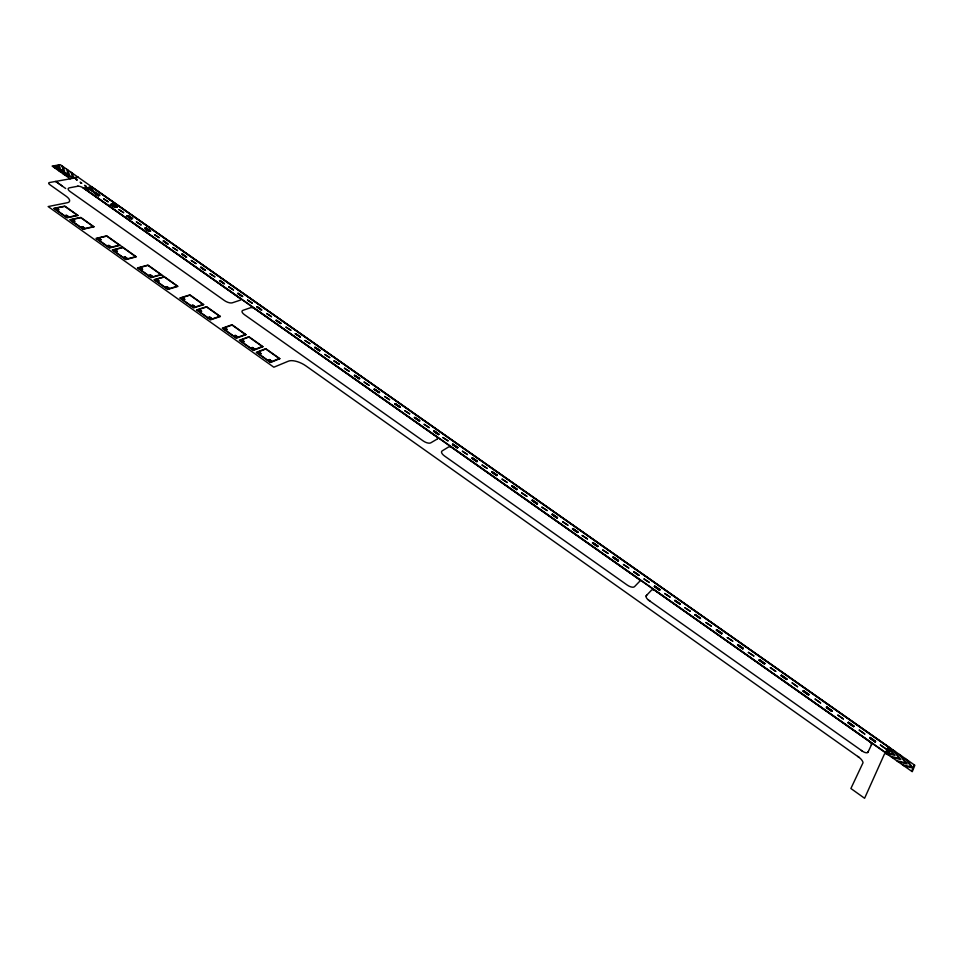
<?xml version="1.0" encoding="UTF-8"?>
<svg xmlns="http://www.w3.org/2000/svg" width="963" height="963" viewBox="0 0 963 963"><rect width="100%" height="100%" fill="white"/><g stroke="black" fill="none" stroke-linecap="round" stroke-linejoin="round"><path stroke-width="1.44" d="M868.349 751.441L867.735 752.548A6.26 2.672 37.4 0 1 862.98 751.549L648.436 600.045M911.636 771.243L914.224 764.851M888.44 754.799L891.112 748.757L91.641 186.846L83.877 188.327L888.44 754.799L887.128 754.113A4.779 2.01 37.7 0 0 884.455 754.029L864.593 798.279L850.895 788.504L863.029 762.732A6.994 3.021 37.6 0 0 859.67 757.833L305.873 365.868A13.831 5.971 26.2 0 0 288.431 361.161L273.829 367.216L48.15 206.564L67.458 202.699A10.328 4.021 22.4 0 0 66.146 196.223L49.823 184.667A3.431 1.312 22.3 0 1 49.426 182.549L78.304 177.348M875.283 741.967L875.584 741.329L870.071 737.453L869.782 738.091L875.283 741.967L869.806 738.031M867.88 752.416L871.467 744.796M831.707 711.236L826.242 707.48L831.671 711.308L832.008 710.694L826.579 706.878L831.791 711.079M803.479 690.615L803.13 691.205L808.535 695.009L808.884 694.407L803.479 690.615L808.764 694.612M871.31 745.145L871.491 744.7A3.948 1.673 37.3 0 0 868.927 741.173L654.575 590.259A4.43 1.938 33.3 0 0 651.686 589.958L646.089 595.88M742.858 648.809L743.255 648.255L737.971 644.536L737.574 645.09L742.858 648.809L737.622 645.029M722.009 633.317L721.6 633.847L716.352 630.163L716.761 629.621L722.009 633.317L716.628 629.802M694.853 615.02L695.286 614.49L700.498 618.162L700.065 618.679L694.985 614.839M679.782 604.427L680.227 603.921L675.051 600.274L674.606 600.78L679.938 604.258M659.499 590.15L659.956 589.657L654.816 586.034L654.359 586.527L659.499 590.15L654.407 586.479M639.071 575.055L633.871 571.589M618.487 560.502L618.005 560.972L612.925 557.396L613.419 556.927L618.487 560.502L613.25 557.083M597.529 546.551L598.035 546.105L592.991 542.554L592.486 543.012L597.529 546.551L592.546 542.963M572.504 528.952L573.021 528.506L578.029 532.033L577.511 532.479L572.504 528.952L577.571 532.431M556.987 518.046L557.517 517.613L552.545 514.11L552.016 514.543L556.987 518.046L552.064 514.495M536.981 503.962L537.523 503.541L532.575 500.062L532.033 500.483L536.981 503.962L532.094 500.435M511.714 486.171L512.268 485.773L517.179 489.228L516.625 489.625L511.714 486.171L516.674 489.589M497.209 475.18L496.643 475.578L491.756 472.147L492.334 471.75L497.209 475.18L492.129 471.882M476.829 461.638L477.419 461.253L472.568 457.846L471.978 458.232L476.829 461.638L472.039 458.195M646.751 595.17L646.004 596.169A5.766 2.552 33.3 0 0 647.967 599.636L650.218 601.297M457.882 447.518L457.281 447.891L452.466 444.497L453.067 444.136L457.882 447.518L452.851 444.256M91.87 189.386L92.629 190.337L90.835 189.735M438.574 434.469L434.193 430.858L438.984 434.229L438.37 434.59L433.591 431.219L438.43 434.554M419.519 420.807C403.894 410.695 430.196 427.68 414.981 417.34M399.934 407.036C384.393 396.985 410.551 413.873 395.444 403.593M374.727 389.1C389.919 399.224 363.725 382.504 379.253 392.483M359.693 378.447L359.03 378.76L354.372 375.486L359.693 378.447L354.805 375.281M338.507 364.339L339.181 364.038L333.944 361.053M315.383 347.282C330.104 357.297 304.464 340.746 319.74 350.616M299.698 337.026L300.396 336.749L295.208 333.788M281.256 323.291L276.477 320.185M91.196 189.506C88.716 189.35 95 191.517 90.245 189.928M261.864 309.905L257.518 306.679M238.367 293.197L242.845 296.351M224.487 283.616L220.286 280.402M205.528 270.278L201.363 267.1M164.324 276.718L154.068 279.667L167.791 289.43L177.938 286.384L147.941 265.09L137.553 267.919L151.203 277.621L161.483 274.696M77.401 186.316L78.159 186.184A4.105 1.565 22.7 0 1 82.601 187.532L83.528 188.182M186.726 257.049L182.585 253.895M168.14 243.976L164.035 240.834M122.891 247.31L112.31 249.959L125.84 259.577L136.313 256.832L106.749 235.851L96.047 238.391L109.493 247.948L120.086 245.324M148.82 231.469L144.57 228.4M149.109 231.397L144.847 228.327M150.445 231.072L145.377 228.207L150.71 231.012L146.292 227.99M132.063 218.601L127.489 215.628L132.617 218.541M130.98 218.914L126.755 215.856M131.269 218.854L127.044 215.796M128.5 215.471L132.533 218.565M115.211 207.418L110.155 204.565M116.716 207.105L115.68 207.322L111.395 204.3L112.43 204.096L116.98 207.045M110.589 204.481L115.476 207.37L111.106 204.373M112.623 204.048L117.257 206.985L112.888 204M98.094 195.754L93.929 192.744M98.395 195.694L94.218 192.684M99.249 195.525C85.201 185.498 109.084 202.037 95.71 192.395M91.605 189.759L92.376 190.132L91.22 189.567M65.701 188.519L55.661 181.429L62.27 186.003M78.111 186.184L69.384 187.833A5.995 2.299 22.6 0 0 70.155 191.565L224.548 300.625A6.031 2.48 24.9 0 0 232.3 302.815L240.425 300.107A3.443 1.408 25.1 0 0 240.256 298.59L82.674 187.58M69.733 178.468L77.822 177.011M902.56 764.851L911.335 766.909L905.22 758.519M890.45 756.328L899.249 758.411L893.207 750.081M896.746 760.758L905.533 762.828L899.442 754.462M889.114 753.259L893.387 754.282L890.462 750.237M898.25 761.817L907.122 763.948L900.947 755.522M904.076 765.91L912.936 768.029L906.725 759.578M888.825 753.909L894.964 755.389L890.739 749.599M891.967 757.387L900.85 759.53L894.711 751.128M53.711 167.189L63.438 170.451L61.885 165.817M58.466 170.535L68.192 173.797L66.616 169.139M62.86 173.629L72.586 176.891L70.997 172.208M54.265 165.732L58.984 167.321L58.237 165.07M59.61 171.342L69.396 174.64L67.759 169.933M64.015 174.435L73.79 177.734L72.141 173.015M53.422 165.877L60.188 168.164L59.08 164.926M54.855 167.995L64.641 171.294L63.028 166.611M91.533 190.289L89.872 189.711L90.895 190.445M93.88 191.384L93.158 190.867M112.177 204.144L116.631 207.117M111.925 204.204L116.367 207.177M145.858 228.087L150.36 231.096M111.66 204.252L116.114 207.226M145.63 228.147L150.12 231.156M295.593 333.631L300.324 336.785M334.33 360.884L339.108 364.062M433.988 430.979L438.923 434.265M472.364 457.979L477.359 461.301M512.075 485.906L517.119 489.264M532.395 500.206L537.462 503.577M552.365 514.254L557.469 517.661M572.841 528.663L577.981 532.082M592.823 542.711L597.987 546.141M654.647 586.202L659.908 589.705M674.894 600.443L680.179 603.97M695.13 614.683L700.45 618.21M737.839 644.729L743.219 648.316M759.47 659.739L764.694 663.615M781.45 675.207L786.723 679.108M826.543 706.938L831.9 710.887M848.391 722.286L853.784 726.283M870.046 737.526L875.487 741.546M295.364 333.728L299.938 336.942M314.913 347.474L319.511 350.713M334.113 360.981L338.735 364.231M354.589 375.377L359.247 378.664M374.354 389.281L379.049 392.591M395.011 403.81L399.729 407.132M414.559 417.569L419.314 420.915M452.658 444.376L457.485 447.759M472.171 458.099L477.022 461.506M491.949 472.014L496.824 475.445M511.895 486.038L516.806 489.493M532.214 500.339L537.161 503.818M552.196 514.386L557.168 517.889M572.672 528.795L577.692 532.322M592.654 542.855L597.698 546.406M613.094 557.228L618.174 560.803M633.726 571.745L638.842 575.344M654.503 586.359L659.655 589.982M716.496 629.971L721.744 633.666M737.706 644.897L743.003 648.617M759.253 660.052L764.574 663.796M781.246 675.52L786.615 679.3M803.25 691.001L808.655 694.805M848.21 722.635L853.687 726.487M869.878 737.875L875.391 741.751M314.769 347.535L319.367 350.773M354.432 375.45L359.091 378.736M374.21 389.353L378.904 392.663M394.866 403.894L399.585 407.217M414.427 417.641L419.182 420.987M452.526 444.461L457.341 447.855M491.816 472.099L496.691 475.529M612.974 557.348L618.053 560.923M633.594 571.841L638.698 575.441M716.388 630.103L721.636 633.798M759.157 660.185L764.478 663.928M781.162 675.665L786.518 679.445M803.166 691.145L808.571 694.949M848.138 722.78L853.615 726.632M110.673 204.457L115.127 207.442M70.215 178.805L52.146 166.081L60.332 164.721L914.85 765.284L912.262 771.688L887.669 754.366M861.367 750.454L862.403 751.188M857.696 756.388L859.261 757.508M91.918 190.915L93.291 191.83L92.015 190.927M888.139 753.74L885.924 752.187L888.139 753.74M888.331 753.295L886.116 751.742L888.331 753.295M888.524 752.861L886.309 751.309L888.524 752.861M888.717 752.428L886.514 750.863L888.717 752.428M888.921 751.983L886.706 750.43L888.921 751.983M889.114 751.549L886.899 749.996L889.114 751.549M889.391 750.911L887.176 749.358L889.391 750.911M889.571 750.502L887.368 748.949L889.571 750.502M889.764 750.081L887.549 748.528L889.764 750.081M889.956 749.647L887.754 748.095L889.956 749.647M890.149 749.202L887.946 747.649L890.149 749.202M890.342 748.769L888.139 747.216L890.342 748.769M890.631 748.672L888.127 754.306L84.455 188.495L91.678 187.111L890.631 748.672M885.936 748.901L880.411 745.013L885.936 748.901M864.762 733.999L859.273 730.135L864.762 733.999M853.892 726.078L853.579 726.692L848.102 722.84L848.427 722.226L853.892 726.078M843.371 718.964L837.918 715.124L843.371 718.964M820.584 702.93L815.167 699.114L820.584 702.93M797.557 686.727L792.176 682.948L797.557 686.727M786.843 678.927L786.482 679.505L781.125 675.725L781.487 675.159L786.843 678.927M639.685 581.315L634.485 586.684A6.428 2.853 32.9 0 1 627.202 585.047L444.473 455.968A6.187 2.708 29.1 0 1 442.125 450.913L448.65 446.952A4.225 1.842 29.1 0 1 451.719 447.434L638.818 579.22A3.671 1.613 32.9 0 1 639.685 581.315M775.709 671.367L770.376 667.612L775.709 671.367M764.827 663.423L764.441 663.976L759.121 660.233L759.506 659.679L764.827 663.423M753.8 655.947L748.371 652.396L753.8 655.947M732.711 641.105L727.306 637.578L732.711 641.105M711.332 626.082L705.963 622.567L711.332 626.082M690.254 611.252L684.91 607.761L690.254 611.252M670.007 597.012L664.699 593.533L670.007 597.012M649.339 582.459L644.054 579.016L649.339 582.459M628.719 567.965L623.47 564.523L628.719 567.965M608.05 553.424L602.826 550.017L608.05 553.424M587.406 538.907L582.218 535.512L587.406 538.907M437.467 438.887L430.75 442.86A6.211 2.708 28.6 0 1 423.154 440.91L244.433 314.672A6.031 2.504 25.3 0 1 242.953 310.327L250.849 307.618A4.129 1.697 25.3 0 1 254.063 308.268L436.973 437.094A3.515 1.529 28.7 0 1 437.467 438.887M567.869 525.16L562.705 521.79L567.869 525.16M547.08 510.534L541.94 507.188L547.08 510.534M526.833 496.294L521.717 492.96L526.833 496.294M507.188 482.475L502.108 479.153L507.188 482.475M487.17 468.391L482.126 465.093L487.17 468.391M467.452 454.524L462.433 451.25L467.452 454.524M447.976 440.825L442.98 437.563L447.976 440.825M429.161 427.596L424.202 424.346L429.161 427.596M409.648 413.861L404.713 410.635L409.648 413.861M389.558 399.729L384.634 396.515L389.558 399.729M369.034 385.296L364.146 382.106L369.034 385.296M349.328 371.429L344.465 368.263L349.328 371.429M329.707 357.634L324.868 354.48L329.707 357.634M271.927 361.51L270.362 362.148L267.967 360.451L269.532 359.813L271.927 361.51M279.246 358.525L272.132 361.426L269.435 359.512L267.654 360.222L259.504 354.432L261.298 353.722L258.602 351.808L265.8 348.991L279.246 358.525M279.836 358.681L270.495 362.497L256.278 352.374L265.728 348.678L279.836 358.681M309.833 343.647L305.018 340.517L309.833 343.647M260.78 353.577L259.191 354.203L256.808 352.506L258.397 351.892L260.78 353.577M254.894 349.4L253.305 350.014L250.922 348.329L252.523 347.715L254.894 349.4M262.321 346.524L255.099 349.316L252.414 347.414L250.609 348.1L242.507 342.334L244.325 341.66L241.653 339.758L248.948 337.026L262.321 346.524M262.911 346.68L253.438 350.351L239.293 340.3L248.887 336.725L262.911 346.68M290.814 330.273L286.035 327.155L290.814 330.273M243.808 341.516L242.207 342.118L239.835 340.433L241.436 339.831L243.808 341.516M280.618 323.52L276.008 320.366L280.618 323.52M237.837 337.267L236.224 337.869L233.853 336.183L235.466 335.593L237.837 337.267M245.36 334.486L238.042 337.194L235.369 335.293L233.54 335.967L225.486 330.237L227.328 329.575L224.668 327.685L232.071 325.061L245.36 334.486M245.962 334.643L236.344 338.194L222.284 328.202L232.011 324.748L245.962 334.643M271.458 316.658L266.703 313.565L271.458 316.658M226.811 329.43L225.186 330.008L222.826 328.335L224.463 327.757L226.811 329.43M261.454 310.05L256.868 306.896L261.454 310.05M212.077 318.958L210.428 319.523L208.08 317.85L209.741 317.284L212.077 318.958M219.769 316.321L212.293 318.885L209.645 316.996L207.779 317.634L199.798 311.952L201.676 311.338L199.04 309.46L206.6 306.98L219.769 316.321M220.371 316.49L210.548 319.848L196.621 309.942L206.551 306.679L220.371 316.49M252.282 303.176L247.563 300.095L252.282 303.176M201.159 311.193L199.497 311.735L197.162 310.074L198.823 309.532L201.159 311.193M242.255 296.544L237.705 293.414L242.255 296.544M203.662 304.633L193.707 307.871L179.864 298.012L189.928 294.883L203.662 304.633M195.272 307.004L193.599 307.546L191.264 305.885L192.937 305.343L195.272 307.004M203.061 304.464L195.489 306.932L192.853 305.066L190.963 305.668L183.03 300.023L184.932 299.421L182.308 297.567L189.964 295.172L203.061 304.464M233.443 289.911L228.737 286.854L233.443 289.911M184.415 299.276L182.729 299.806L180.406 298.157L182.091 297.627L184.415 299.276M224.066 283.736L219.54 280.63L224.066 283.736M214.809 276.814L210.127 273.757L214.809 276.814M169.392 288.599L167.682 289.105L165.371 287.468L167.081 286.962L169.392 288.599M177.348 286.216L169.608 288.527L167.008 286.673L165.07 287.251L157.21 281.653L159.148 281.1L156.56 279.246L164.36 277.007L177.348 286.216M205.107 270.41L200.605 267.317L205.107 270.41M158.63 280.943L156.909 281.449L154.61 279.812L156.331 279.318L158.63 280.943M195.958 263.549L191.312 260.516L195.958 263.549M152.828 276.826L151.107 277.308L148.808 275.683L150.529 275.189L152.828 276.826M160.881 274.527L153.057 276.754L150.457 274.912L148.507 275.466L140.682 269.905L142.656 269.363L140.068 267.521L147.977 265.367L160.881 274.527M142.127 269.219L140.381 269.688L138.094 268.063L139.84 267.594L142.127 269.219M186.28 257.169L181.814 254.1L186.28 257.169M177.493 250.561L172.859 247.539L177.493 250.561M127.501 258.818L125.744 259.276L123.469 257.663L125.226 257.193L127.501 258.818M135.711 256.664L127.73 258.758L125.166 256.928L123.168 257.446L115.428 251.933L117.426 251.427L114.862 249.61L122.915 247.587L135.711 256.664M167.694 244.084L163.253 241.039L167.694 244.084M116.896 251.271L115.127 251.716L112.864 250.103L114.633 249.67L116.896 251.271M159.124 237.632L154.525 234.635L159.124 237.632M111.178 247.214L109.409 247.647L107.146 246.047L108.927 245.601L111.178 247.214M119.484 245.156L111.419 247.154L108.867 245.336L106.845 245.83L99.141 240.353L101.163 239.871L98.623 238.054L106.761 236.128L119.484 245.156M149.482 231.313L145.064 228.279L149.482 231.313M100.646 239.715L98.852 240.136L96.589 238.535L98.382 238.114L100.646 239.715M141.007 224.897L136.433 221.911L141.007 224.897M84.9 228.52L83.095 228.929L80.844 227.34L82.662 226.931L84.9 228.52M93.363 226.618L85.141 228.472L82.613 226.666L80.555 227.136L72.923 221.695L74.982 221.249L72.466 219.456L80.76 217.674L93.363 226.618M93.965 226.787L83.167 229.23L69.854 219.745L80.748 217.409L93.965 226.787M131.654 218.757L127.26 215.748L131.654 218.757M123.601 212.642L119.039 209.681L123.601 212.642M74.452 221.093L72.634 221.49L70.395 219.901L72.225 219.504L74.452 221.093M68.83 217.096L66.989 217.482L64.762 215.893L66.603 215.507L68.83 217.096M77.377 215.267L69.071 217.036L66.555 215.255L64.473 215.688L56.889 210.283L58.972 209.862L56.468 208.08L64.846 206.383L77.377 215.267M77.991 215.447L67.073 217.77L53.82 208.345L64.834 206.118L77.991 215.447M108.133 201.773L103.595 198.823L108.133 201.773M58.442 209.705L56.588 210.078L54.373 208.502L56.227 208.128L58.442 209.705M98.78 195.621L94.434 192.636L98.78 195.621M86.875 189.711L84.913 188.567L86.875 189.711M87.452 189.603L85.478 188.459L87.452 189.603M88.006 189.494L86.044 188.351L88.006 189.494M88.572 189.386L86.61 188.242L88.572 189.386M89.138 189.278L87.176 188.134L89.138 189.278M89.691 189.169L87.729 188.026L89.691 189.169M90.51 189.013L88.548 187.869L90.51 189.013M91.028 188.917L89.078 187.773L91.028 188.917M91.581 188.808L89.619 187.665L91.581 188.808M92.135 188.7L90.173 187.556L92.135 188.7M92.713 188.592L90.751 187.448L92.713 188.592M93.267 188.483L91.304 187.34L93.267 188.483M85.418 186.064C88.367 187.737 82.409 183.656 85.418 186.064M80.964 182.91C83.901 184.595 77.955 180.502 80.964 182.91M76.462 179.744C79.399 181.429 73.465 177.348 76.462 179.744"/></g></svg>
